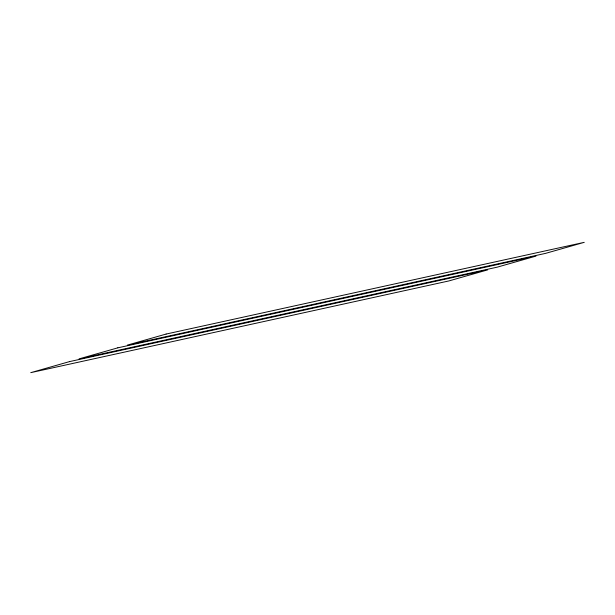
<?xml version="1.0" encoding="UTF-8"?>
<svg xmlns="http://www.w3.org/2000/svg" width="615" height="615" viewBox="0 0 615 615"><rect width="100%" height="100%" fill="white"/><g stroke="black" fill="none" stroke-linecap="round" stroke-linejoin="round"><path stroke-width="0.92" d="M69.503 361.612L30.75 372.659L448.889 280.94L487.641 269.885L69.503 361.612M117.819 347.829L79.066 358.883L497.204 267.164L535.957 256.109L117.819 347.829M166.112 334.06L127.359 345.115L545.497 253.388L584.25 242.341L166.112 334.06"/></g></svg>
